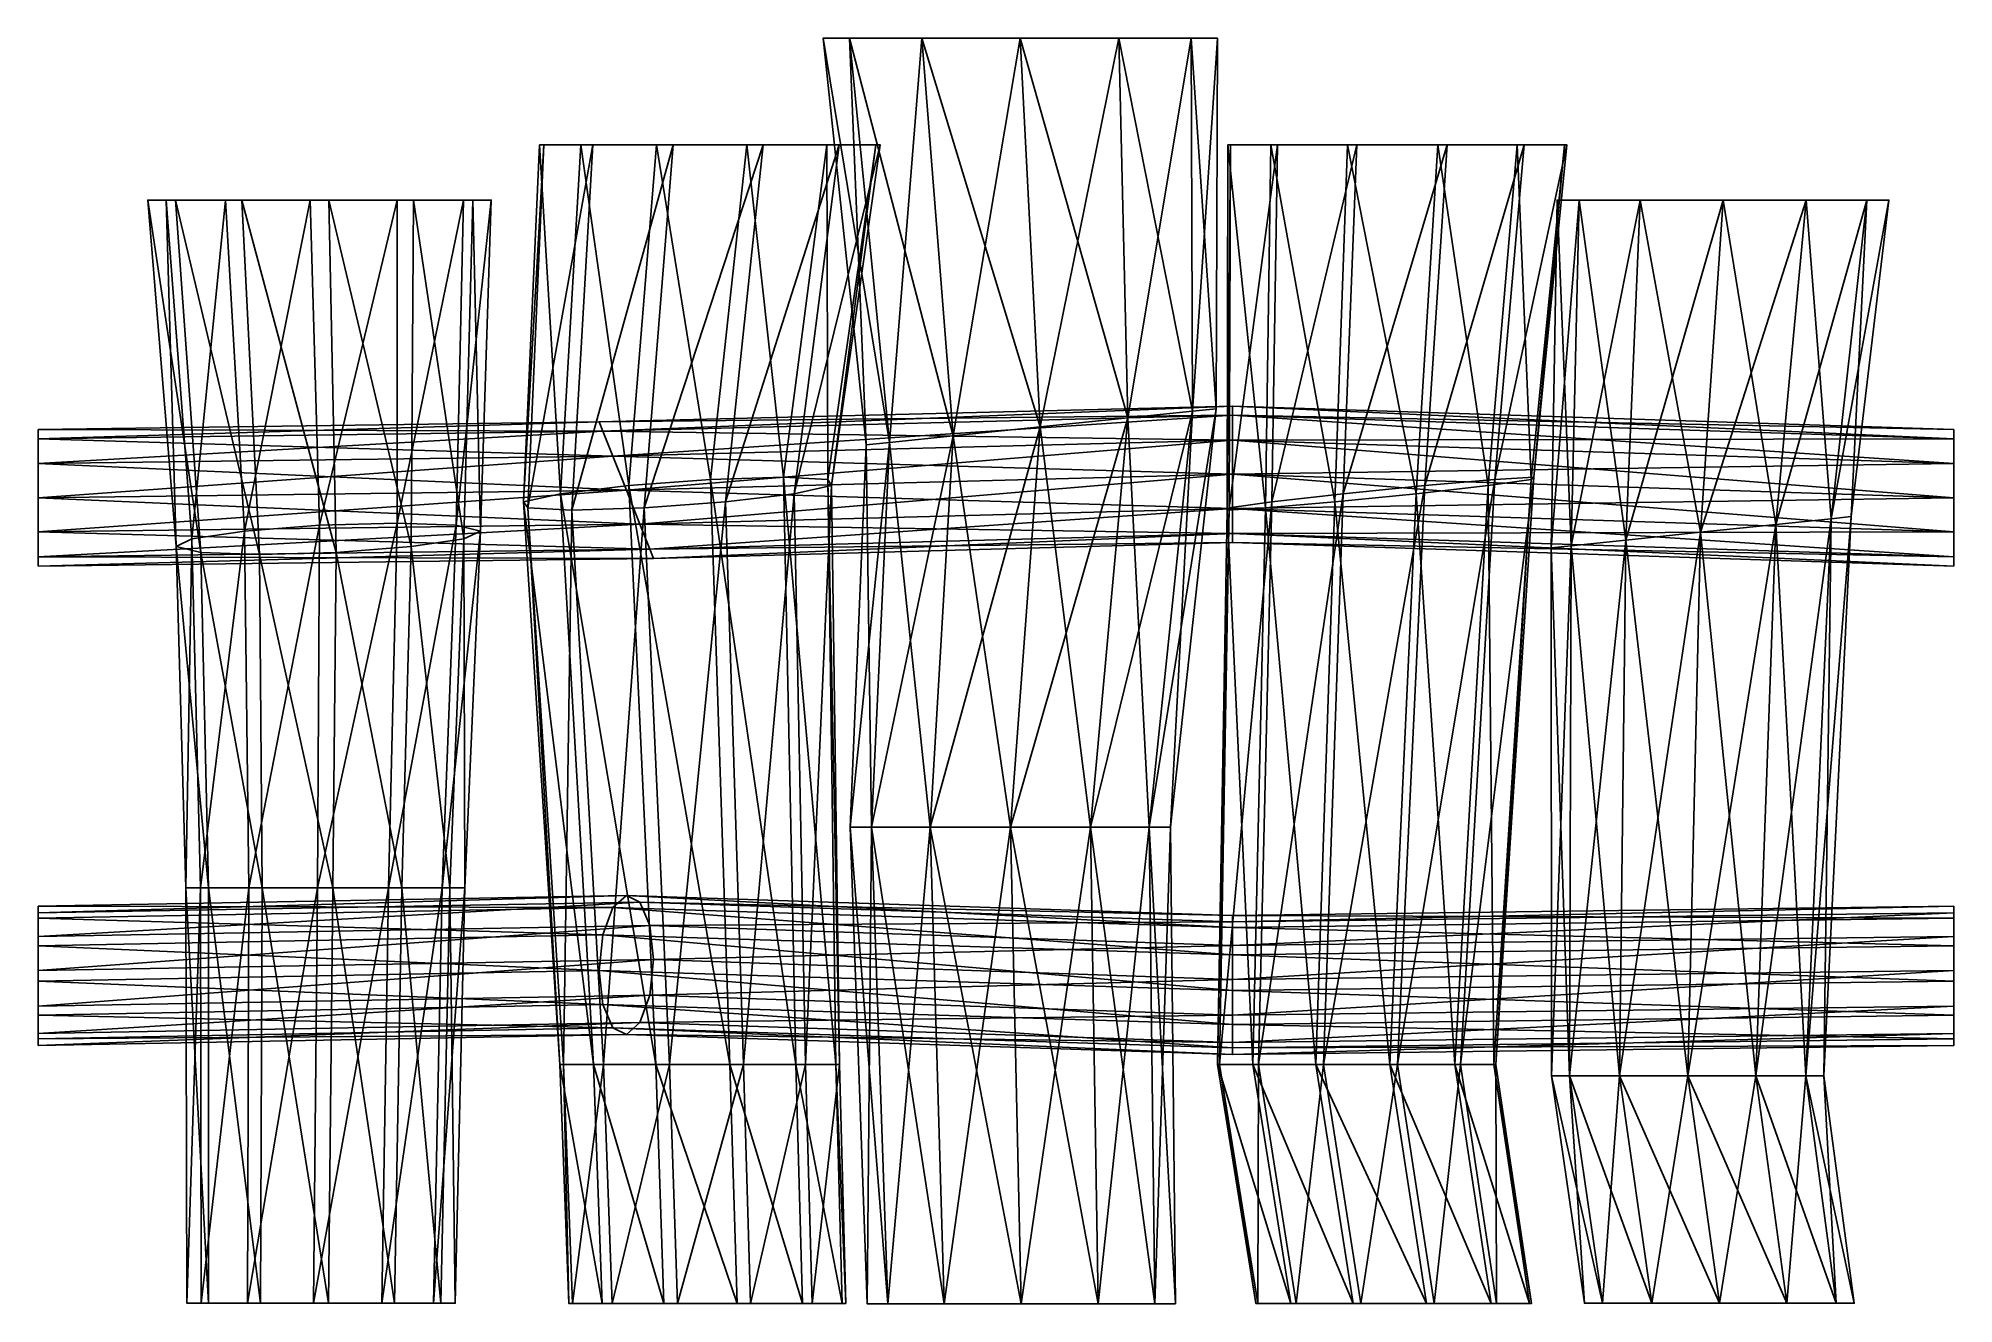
# Model space of a CAD drawing. Extents: x -96 to 100, y -19 to 111.
import ezdxf

# ---------------------------------------------------------------- set-up
doc = ezdxf.new("R2010")
doc.units = 0
doc.layers.add('fence25', color=250, linetype='CONTINUOUS')

msp = doc.modelspace()

# ---------------------------------------------------------------- meshes
at = {"layer": 'fence25'}
mesh = msp.add_polyface(dxfattribs=at)
corners = [(6.241408, 70.824036, -17.987037), (4.195381, 110.609802, -20.202679), (-5.900335, 110.609802, -17.49754), (-9.198726, 69.234178, -9.004665), (-13.290912, 110.609802, -10.106963), (-15.99605, 110.609802, -0.011247), (-9.198726, 69.234178, 8.816401), (-13.290912, 110.609802, 10.084469), (-5.900335, 110.609802, 17.475046), (-2.688622, 69.906131, -15.553641), (-11.575915, 68.988226, -0.094531), (-2.688622, 69.906131, 15.367565), (4.195381, 110.609802, 20.180185), (14.291097, 110.609802, 17.475046), (21.681674, 110.609802, 10.084469), (14.291097, 110.609802, -17.49754), (-27.502384, 65.429216, -18.18421), (-23.805484, 99.686045, -20.011465), (-33.028362, 99.686045, -19.559005), (-42.867239, 63.97381, -13.189248), (-40.789379, 99.686045, -14.555725), (-45.008976, 99.686045, -6.342248), (-46.213384, 62.518404, 2.566616), (-44.556516, 99.686045, 2.88063), (-39.553235, 99.686045, 10.641646), (-34.302749, 62.518404, 13.363267), (-31.339759, 99.686045, 14.861243), (-22.116881, 99.686045, 14.408784), (-18.961939, 63.97381, 8.480226), (-14.355864, 99.686045, 9.405503), (-10.136267, 99.686045, 1.192026), (-15.506973, 65.429216, -7.310713), (-10.588727, 99.686045, -8.030851), (-15.592008, 99.686045, -15.791868), (-20.042914, 65.654368, -14.361945), (-35.862592, 64.814089, -17.748259), (-46.647253, 63.133531, -5.751772), (-41.697686, 62.293251, 9.554926), (-25.986829, 63.133531, 12.976315), (-15.117392, 64.814089, 1.056674), (6.241408, 70.824036, 17.803978)]
mesh.append_faces([[corners[k] for k in face] for face in [(0, 1, 2), (3, 4, 5), (6, 7, 8), (9, 2, 4), (10, 5, 7), (11, 8, 12), (13, 8, 7), (13, 12, 8), (2, 7, 5), (14, 7, 2), (2, 1, 15), (16, 17, 18), (19, 20, 21), (22, 23, 24), (25, 26, 27), (28, 29, 30), (31, 32, 33), (34, 33, 17), (35, 18, 20), (36, 21, 23), (37, 24, 26), (38, 27, 29), (39, 30, 32), (30, 27, 26), (30, 29, 27), (21, 26, 24), (32, 26, 21), (21, 20, 18), (17, 33, 32), (0, 2, 9), (3, 5, 10), (6, 8, 11), (9, 4, 3), (10, 7, 6), (11, 12, 40), (2, 5, 4), (34, 17, 16), (30, 26, 32), (21, 24, 23), (32, 21, 17), (21, 18, 17)]])
mesh = msp.add_polyface(dxfattribs=at)
corners = [(44.720157, 63.97381, -21.098873), (46.918627, 99.686045, -19.936335), (37.688296, 99.686045, -19.677124), (29.301171, 62.518404, -16.440677), (29.824201, 99.686045, -14.837475), (25.433519, 99.686045, -6.714169), (25.577986, 62.518404, -0.801982), (25.692731, 99.686045, 2.516162), (30.532379, 99.686045, 10.380257), (37.247519, 63.97381, 10.28885), (38.655686, 99.686045, 14.770939), (47.886017, 99.686045, 14.511728), (36.381612, 63.133531, -20.828293), (25.352722, 62.293251, -9.116897), (29.9233, 63.133531, 6.298899), (45.604951, 64.814089, 10.081528), (55.750112, 99.686045, 9.672079), (55.041934, 99.686045, -15.545653), (21.81175, 72.413894, -9.07452), (21.681674, 110.609802, -10.106963), (14.291097, 110.609802, -17.49754), (6.241408, 70.824036, 17.803978), (4.195381, 110.609802, 20.180185), (14.291097, 110.609802, 17.475046), (21.81175, 72.413894, 8.89676), (21.681674, 110.609802, 10.084469), (24.386813, 110.609802, -0.011247), (24.232342, 72.659846, -0.088466), (15.214841, 71.741941, -15.625715), (4.195381, 110.609802, -20.202679), (15.214841, 71.741941, 15.445704), (52.089763, 64.814089, -17.156975), (6.241408, 70.824036, -17.987037), (-13.290912, 110.609802, 10.084469), (-5.900335, 110.609802, -17.49754), (25.912216, 72.015546, 0.045407), (-38.899164, 71.327315, -2.961596), (25.912216, 72.952292, -3.450577)]
mesh.append_faces([[corners[k] for k in face] for face in [(0, 1, 2), (3, 4, 5), (6, 7, 8), (9, 10, 11), (12, 2, 4), (13, 5, 7), (14, 8, 10), (15, 11, 16), (11, 8, 7), (11, 10, 8), (2, 7, 5), (16, 7, 2), (2, 1, 17), (18, 19, 20), (21, 22, 23), (24, 25, 26), (27, 26, 19), (28, 20, 29), (30, 23, 25), (19, 26, 25), (0, 2, 12), (3, 5, 13), (6, 8, 14), (9, 11, 15), (31, 1, 0), (12, 4, 3), (13, 7, 6), (14, 10, 9), (11, 7, 16), (2, 5, 4), (18, 20, 28), (21, 23, 30), (24, 26, 27), (27, 19, 18), (28, 29, 32), (30, 25, 24), (23, 33, 25), (25, 34, 19), (34, 20, 19), (35, 36, 37)]])
mesh = msp.add_polyface(dxfattribs=at)
corners = [(-5.017427, 29.822252, -15.494265), (-2.688622, 69.906131, -15.553641), (-9.198726, 69.234178, -9.004665), (-13.217814, 29.822252, -1.290779), (-11.575915, 68.988226, -0.094531), (-9.198726, 69.234178, 8.816401), (3.182959, 29.822252, -17.691552), (6.241408, 70.824036, -17.987037), (-5.017427, 29.822252, 12.912707), (-2.688622, 69.906131, 15.367565), (6.241408, 70.824036, 17.803978), (-11.020527, 29.822252, -9.491165), (-11.020527, 29.822252, 6.909607), (-18.791244, 5.526637, -9.255345), (-20.042914, 65.654368, -14.361945), (-27.502384, 65.429216, -18.18421), (-33.105784, 5.526637, -12.348012), (-35.862592, 64.814089, -17.748259), (-42.867239, 63.97381, -13.189248), (-42.941383, 5.526637, -1.49759), (-46.647253, 63.133531, -5.751772), (-46.213384, 62.518404, 2.566616), (-39.477265, 5.526637, -8.240521), (-24.147901, 5.526637, 15.538166), (-25.986829, 63.133531, 12.976315), (-18.961939, 63.97381, 8.480226), (-14.312303, 5.526637, 4.687744), (-15.117392, 64.814089, 1.056674), (-15.506973, 65.429216, -7.310713), (-31.71951, 5.526637, 15.909617), (-34.302749, 62.518404, 13.363267), (-17.776421, 5.526637, 11.430675), (-14.683754, 5.526637, -2.883865), (25.912216, 72.952292, -3.450577), (-38.899164, 71.327315, -2.961596), (-38.52705, 70.390568, -6.457581), (25.912216, 69.456308, -9.5058), (-37.510415, 67.83133, -9.016819), (-36.121665, 64.335345, -9.953565), (25.912216, 62.464339, -9.5058), (-34.732916, 60.839361, -9.016819), (-33.716281, 58.280122, -6.457581), (25.912216, 58.968354, -3.450577), (-33.344166, 57.343376, -2.961596), (-33.716281, 58.280122, 0.534388), (25.912216, 65.960323, -10.442547), (25.912216, 62.464339, 2.604646), (-34.732916, 60.839361, 3.093627), (-36.121665, 64.335345, 4.030373), (25.912216, 69.456308, 2.604646), (-37.510415, 67.83133, 3.093627), (-38.52705, 70.390568, 0.534388), (25.912216, 59.9051, -6.946562), (25.912216, 59.9051, 0.045407), (25.912216, 65.960323, 3.541392), (25.912216, 72.015546, 0.045407), (3.182959, 29.822252, 15.109994), (-33.028362, 99.686045, -19.559005), (-25.534176, 5.526637, -12.719463), (-45.008976, 99.686045, -6.342248), (-39.553235, 99.686045, 10.641646), (-41.697686, 62.293251, 9.554926), (-22.116881, 99.686045, 14.408784), (-10.136267, 99.686045, 1.192026), (-15.592008, 99.686045, -15.791868), (-40.789379, 99.686045, -14.555725), (-44.556516, 99.686045, 2.88063), (-31.339759, 99.686045, 14.861243), (-14.355864, 99.686045, 9.405503), (-10.588727, 99.686045, -8.030851), (25.912216, 72.015546, -6.946562)]
mesh.append_faces([[corners[k] for k in face] for face in [(0, 1, 2), (3, 4, 5), (6, 7, 1), (8, 9, 10), (11, 2, 4), (12, 5, 9), (13, 14, 15), (16, 17, 18), (19, 20, 21), (22, 18, 20), (23, 24, 25), (26, 27, 28), (29, 30, 24), (31, 25, 27), (32, 28, 14), (33, 34, 35), (36, 37, 38), (39, 40, 41), (42, 43, 44), (45, 38, 40), (46, 47, 48), (49, 50, 51), (52, 41, 43), (53, 44, 47), (54, 48, 50), (55, 51, 34), (8, 10, 56), (15, 57, 17), (17, 58, 15), (18, 59, 20), (21, 60, 61), (30, 62, 24), (25, 63, 27), (28, 64, 14), (17, 65, 18), (20, 66, 21), (61, 67, 30), (24, 68, 25), (27, 69, 28), (37, 70, 35)]])
mesh = msp.add_polyface(dxfattribs=at)
corners = [(56.499352, 65.429216, -10.040889), (59.881582, 99.686045, -7.681558), (55.041934, 99.686045, -15.545653), (52.749666, 65.429216, 5.709116), (55.750112, 99.686045, 9.672079), (60.140794, 99.686045, 1.548773), (56.743502, 65.654368, -1.662716), (52.089763, 64.814089, -17.156975), (46.918627, 99.686045, -19.936335), (87.178243, 61.416065, -12.515358), (90.832239, 94.041617, -11.0755), (84.61376, 94.041617, -17.293979), (73.825884, 60.029964, -20.162251), (76.119161, 94.041617, -19.5701), (67.624561, 94.041617, -17.293979), (60.567878, 58.643863, -12.445478), (61.406082, 94.041617, -11.0755), (59.129961, 94.041617, -2.5809), (60.567878, 58.643863, 2.864794), (61.406082, 94.041617, 5.913699), (67.624561, 94.041617, 12.132178), (73.825884, 60.029964, 10.566309), (76.119161, 94.041617, 14.408299), (84.61376, 94.041617, 12.132178), (87.178243, 61.416065, 2.903887), (90.832239, 94.041617, 5.913699), (93.10836, 94.041617, -2.5809), (89.252447, 61.630496, -4.806949), (81.523201, 60.83023, -18.135676), (66.160018, 59.229698, -18.072302), (58.525126, 58.429433, -4.789174), (66.160018, 59.229698, 8.485202), (81.523201, 60.83023, 8.530801), (45.604951, 64.814089, 10.081528), (37.688296, 99.686045, -19.677124), (25.912216, 72.952292, -3.450577), (99.730322, 69.611162, 0.534388), (25.912216, 72.015546, 0.045407)]
mesh.append_faces([[corners[k] for k in face] for face in [(0, 1, 2), (3, 4, 5), (6, 5, 1), (7, 2, 8), (1, 5, 4), (9, 10, 11), (12, 13, 14), (15, 16, 17), (18, 19, 20), (21, 22, 23), (24, 25, 26), (27, 26, 10), (28, 11, 13), (29, 14, 16), (30, 17, 19), (31, 20, 22), (32, 23, 25), (23, 20, 19), (23, 22, 20), (14, 19, 17), (25, 19, 14), (14, 13, 11), (10, 26, 25), (0, 2, 7), (3, 5, 6), (6, 1, 0), (33, 4, 3), (4, 34, 1), (34, 2, 1), (9, 11, 28), (21, 23, 32), (24, 26, 27), (27, 10, 9), (28, 13, 12), (31, 22, 21), (32, 25, 24), (23, 19, 25), (14, 17, 16), (25, 14, 10), (14, 11, 10), (35, 36, 37)]])
mesh = msp.add_polyface(dxfattribs=at)
corners = [(-38.52705, 70.390568, 0.534388), (-96.315764, 69.611162, 0.534388), (-96.315764, 70.547908, -2.961596), (-38.899164, 71.327315, -2.961596), (-96.315764, 69.611162, -6.457581), (-53.551226, 60.740913, 7.554505), (-52.799359, 94.041617, 7.046784), (-49.960761, 94.041617, -1.612149), (-52.74971, 59.354812, -8.066352), (-51.83193, 94.041617, -10.530302), (-57.911487, 94.041617, -17.318066), (-65.816473, 57.968711, -16.539506), (-66.570419, 94.041617, -20.156663), (-75.488573, 94.041617, -18.285494), (-79.6786, 57.968711, -9.522153), (-82.276337, 94.041617, -12.205938), (-85.114934, 94.041617, -3.547006), (-80.589773, 59.354812, 6.026979), (-83.243765, 94.041617, 5.371148), (-77.164208, 94.041617, 12.158912), (-67.530197, 60.740913, 14.631008), (-68.505276, 94.041617, 14.997509), (-59.587122, 94.041617, 13.12634), (-59.587884, 60.955343, 12.975778), (-51.053021, 60.155077, -0.156551), (-58.158883, 58.554546, -14.05439), (-73.683286, 57.75428, -14.880085), (-82.210962, 58.554546, -1.878631), (-75.221944, 60.155077, 12.078358), (-38.52705, 70.390568, -6.457581), (-37.510415, 67.83133, 3.093627)]
mesh.append_faces([[corners[k] for k in face] for face in [(0, 1, 2), (3, 2, 4), (4, 2, 1), (5, 6, 7), (8, 9, 10), (11, 12, 13), (14, 15, 16), (17, 18, 19), (20, 21, 22), (23, 22, 6), (24, 7, 9), (25, 10, 12), (26, 13, 15), (27, 16, 18), (28, 19, 21), (19, 16, 15), (19, 18, 16), (10, 15, 13), (21, 15, 10), (10, 9, 7), (6, 22, 21), (0, 2, 3), (3, 4, 29), (30, 1, 0), (5, 7, 24), (8, 10, 25), (11, 13, 26), (14, 16, 27), (17, 19, 28), (20, 22, 23), (23, 6, 5), (24, 9, 8), (25, 12, 11), (26, 15, 14), (27, 18, 17), (28, 21, 20), (19, 15, 21), (10, 13, 12), (21, 10, 6), (10, 7, 6)]])
mesh = msp.add_polyface(dxfattribs=at)
corners = [(52.871551, 5.526637, 1.894254), (56.743502, 65.654368, -1.662716), (56.499352, 65.429216, -10.040889), (49.266979, 5.526637, 8.56316), (52.749666, 65.429216, 5.709116), (86.44971, 4.36599, -0.657415), (89.252447, 61.630496, -4.806949), (87.178243, 61.416065, -12.515358), (79.475988, 4.36599, -12.736256), (81.523201, 60.83023, -18.135676), (73.825884, 60.029964, -20.162251), (65.528544, 4.36599, 11.421426), (66.160018, 59.229698, 8.485202), (73.825884, 60.029964, 10.566309), (79.475988, 4.36599, 11.421426), (81.523201, 60.83023, 8.530801), (87.178243, 61.416065, 2.903887), (72.502266, 4.36599, 13.290029), (84.581107, 4.36599, 6.316307), (25.912216, 69.456308, -9.5058), (99.730322, 67.051924, -9.016819), (99.730322, 69.611162, -6.457581), (25.912216, 62.464339, -9.5058), (99.730322, 60.059955, -9.016819), (99.730322, 63.555939, -9.953565), (25.912216, 58.968354, -3.450577), (99.730322, 56.56397, -2.961596), (99.730322, 57.500716, -6.457581), (25.912216, 62.464339, 2.604646), (99.730322, 60.059955, 3.093627), (99.730322, 57.500716, 0.534388), (25.912216, 69.456308, 2.604646), (99.730322, 67.051924, 3.093627), (99.730322, 63.555939, 4.030373), (25.912216, 72.952292, -3.450577), (99.730322, 70.547908, -2.961596), (99.730322, 69.611162, 0.534388), (52.089763, 64.814089, -17.156975), (52.658749, 5.526637, -5.683473), (84.581107, 4.36599, -7.631137), (67.624561, 94.041617, -17.293979), (66.160018, 59.229698, -18.072302), (60.567878, 58.643863, -12.445478), (59.129961, 94.041617, -2.5809), (58.525126, 58.429433, -4.789174), (60.567878, 58.643863, 2.864794), (67.624561, 94.041617, 12.132178), (61.406082, 94.041617, -11.0755), (61.406082, 94.041617, 5.913699), (25.912216, 72.015546, -6.946562), (25.912216, 65.960323, -10.442547), (25.912216, 59.9051, -6.946562), (25.912216, 59.9051, 0.045407), (25.912216, 65.960323, 3.541392), (25.912216, 72.015546, 0.045407)]
mesh.append_faces([[corners[k] for k in face] for face in [(0, 1, 2), (3, 4, 1), (5, 6, 7), (8, 9, 10), (11, 12, 13), (14, 15, 16), (17, 13, 15), (18, 16, 6), (19, 20, 21), (22, 23, 24), (25, 26, 27), (28, 29, 30), (31, 32, 33), (34, 35, 36), (20, 36, 35), (29, 36, 20), (36, 29, 33), (24, 23, 27), (24, 27, 26), (26, 30, 29), (37, 38, 2), (9, 39, 7), (10, 40, 41), (42, 43, 44), (45, 46, 12), (41, 47, 42), (44, 48, 45), (35, 49, 21), (20, 50, 24), (25, 27, 51), (28, 30, 52), (23, 51, 27), (31, 33, 53), (26, 52, 30), (29, 53, 33), (32, 54, 36), (20, 35, 21), (29, 20, 24), (36, 33, 32), (24, 26, 29)]])
mesh = msp.add_polyface(dxfattribs=at)
corners = [(48.685593, 5.526637, -12.139577), (52.089763, 64.814089, -17.156975), (44.720157, 63.97381, -21.098873), (34.438961, 5.526637, -15.531347), (36.381612, 63.133531, -20.828293), (29.301171, 62.518404, -16.440677), (24.378285, 5.526637, -4.889286), (25.352722, 62.293251, -9.116897), (25.577986, 62.518404, -0.801982), (42.016688, 5.526637, -15.744148), (28.564243, 5.526637, 9.144545), (29.9233, 63.133531, 6.298899), (37.247519, 63.97381, 10.28885), (42.810876, 5.526637, 12.536315), (45.604951, 64.814089, 10.081528), (52.749666, 65.429216, 5.709116), (27.982857, 5.526637, -11.558191), (24.591087, 5.526637, 2.688442), (35.233148, 5.526637, 12.749117), (19.583732, 29.822252, -1.290779), (24.232342, 72.659846, -0.088466), (21.81175, 72.413894, -9.07452), (11.383345, 29.822252, -15.494265), (15.214841, 71.741941, -15.625715), (6.241408, 70.824036, -17.987037), (11.383345, 29.822252, 12.912707), (15.214841, 71.741941, 15.445704), (21.81175, 72.413894, 8.89676), (17.386445, 29.822252, -9.491165), (3.182959, 29.822252, 15.109994), (6.241408, 70.824036, 17.803978), (17.386445, 29.822252, 6.909607), (99.730322, 70.547908, -2.961596), (25.912216, 72.952292, -3.450577), (25.912216, 72.015546, -6.946562), (99.730322, 67.051924, -9.016819), (25.912216, 69.456308, -9.5058), (25.912216, 65.960323, -10.442547), (99.730322, 60.059955, -9.016819), (25.912216, 62.464339, -9.5058), (25.912216, 59.9051, -6.946562), (-37.510415, 67.83133, -9.016819), (99.730322, 56.56397, -2.961596), (25.912216, 58.968354, -3.450577), (25.912216, 59.9051, 0.045407), (99.730322, 60.059955, 3.093627), (25.912216, 62.464339, 2.604646), (25.912216, 65.960323, 3.541392), (99.730322, 67.051924, 3.093627), (25.912216, 69.456308, 2.604646), (25.912216, 72.015546, 0.045407), (3.182959, 29.822252, -17.691552), (-38.52705, 70.390568, -6.457581), (99.730322, 69.611162, -6.457581), (-36.121665, 64.335345, -9.953565), (99.730322, 63.555939, -9.953565), (-33.716281, 58.280122, -6.457581), (-33.716281, 58.280122, 0.534388), (-34.732916, 60.839361, -9.016819), (-36.121665, 64.335345, 4.030373), (-38.52705, 70.390568, 0.534388), (-33.344166, 57.343376, -2.961596), (-34.732916, 60.839361, 3.093627), (-37.510415, 67.83133, 3.093627)]
mesh.append_faces([[corners[k] for k in face] for face in [(0, 1, 2), (3, 4, 5), (6, 7, 8), (9, 2, 4), (10, 11, 12), (13, 14, 15), (16, 5, 7), (17, 8, 11), (18, 12, 14), (19, 20, 21), (22, 23, 24), (25, 26, 27), (23, 22, 28), (29, 30, 26), (31, 27, 20), (32, 33, 34), (35, 36, 37), (38, 39, 40), (41, 36, 34), (42, 43, 44), (45, 46, 47), (48, 49, 50), (19, 21, 28), (22, 24, 51), (25, 27, 31), (23, 28, 21), (29, 26, 25), (31, 20, 19), (33, 52, 34), (36, 53, 34), (36, 54, 37), (39, 55, 37), (39, 56, 40), (43, 57, 44), (37, 58, 39), (46, 59, 47), (49, 60, 50), (40, 61, 43), (44, 62, 46), (47, 63, 49)]])
mesh = msp.add_polyface(dxfattribs=at)
corners = [(-38.52705, 70.390568, -6.457581), (-96.315764, 69.611162, -6.457581), (-96.315764, 67.051924, -9.016819), (-36.121665, 64.335345, -9.953565), (-96.315764, 63.555939, -9.953565), (-96.315764, 60.059955, -9.016819), (-33.716281, 58.280122, -6.457581), (-96.315764, 57.500716, -6.457581), (-96.315764, 56.56397, -2.961596), (-33.716281, 58.280122, 0.534388), (-96.315764, 57.500716, 0.534388), (-96.315764, 60.059955, 3.093627), (-36.121665, 64.335345, 4.030373), (-96.315764, 63.555939, 4.030373), (-96.315764, 67.051924, 3.093627), (-37.510415, 67.83133, -9.016819), (-34.732916, 60.839361, -9.016819), (-33.344166, 57.343376, -2.961596), (-34.732916, 60.839361, 3.093627), (-37.510415, 67.83133, 3.093627), (-96.315764, 69.611162, 0.534388), (-60.483134, 23.607833, 8.886422), (-59.587884, 60.955343, 12.975778), (-53.551226, 60.740913, 7.554505), (-52.663988, 23.607833, -3.085122), (-51.053021, 60.155077, -0.156551), (-52.74971, 59.354812, -8.066352), (-59.122076, 23.607834, -15.842473), (-58.158883, 58.554546, -14.05439), (-65.816473, 57.968711, -16.539506), (-73.39931, 23.607834, -16.62828), (-73.683286, 57.75428, -14.880085), (-79.6786, 57.968711, -9.522153), (-54.183871, 23.607834, -10.329017), (-81.218456, 23.607834, -4.656736), (-82.210962, 58.554546, -1.878631), (-80.589773, 59.354812, 6.026979), (-74.760368, 23.607833, 8.100615), (-75.221944, 60.155077, 12.078358), (-67.530197, 60.740913, 14.631008), (-66.155415, 23.607834, -18.148163), (-78.912766, 23.607834, -11.690075), (-79.698573, 23.607834, 2.587159), (-67.727029, 23.607833, 10.406305), (-54.969678, 23.607833, 3.948217)]
mesh.append_faces([[corners[k] for k in face] for face in [(0, 1, 2), (3, 4, 5), (6, 7, 8), (9, 10, 11), (12, 13, 14), (15, 2, 4), (16, 5, 7), (17, 8, 10), (18, 11, 13), (19, 14, 20), (14, 11, 10), (14, 13, 11), (5, 10, 8), (20, 10, 5), (5, 4, 2), (21, 22, 23), (24, 25, 26), (27, 28, 29), (30, 31, 32), (33, 26, 28), (34, 35, 36), (37, 38, 39), (40, 29, 31), (41, 32, 35), (42, 36, 38), (43, 39, 22), (0, 2, 15), (3, 5, 16), (6, 8, 17), (9, 11, 18), (12, 14, 19), (15, 4, 3), (16, 7, 6), (17, 10, 9), (18, 13, 12), (14, 10, 20), (5, 8, 7), (20, 5, 1), (5, 2, 1), (25, 44, 23)]])
mesh = msp.add_polyface(dxfattribs=at)
corners = [(-3.593426, -18.968409, -13.82686), (-5.017427, 29.822252, -15.494265), (-11.020527, 29.822252, -9.491165), (-11.480703, -18.968409, -0.165693), (-13.217814, 29.822252, -1.290779), (-11.020527, 29.822252, 6.909607), (-3.593426, -18.968409, 13.495473), (-5.017427, 29.822252, 12.912707), (3.182959, 29.822252, 15.109994), (-38.462441, 5.526637, 12.445499), (-41.697686, 62.293251, 9.554926), (-34.302749, 62.518404, 13.363267), (-42.569932, 5.526637, 6.074019), (-46.213384, 62.518404, 2.566616), (-35.862592, 64.814089, -17.748259), (-33.105784, 5.526637, -12.348012), (-25.534176, 5.526637, -12.719463), (25.912216, 13.119861, 3.195216), (-38.899164, 15.167329, 4.63215), (-38.52705, 18.806378, 3.951121), (25.912216, 19.569904, 0.104873), (-37.510415, 21.617372, 1.541807), (-36.121665, 22.847108, -1.950216), (25.912216, 20.11861, -7.026199), (-34.732916, 22.166078, -5.589265), (-33.716281, 19.756765, -8.40026), (25.912216, 14.217273, -11.066929), (-33.344166, 16.264741, -9.629995), (-33.716281, 12.625692, -8.948966), (25.912216, 20.79964, -3.38715), (25.912216, 7.76723, -7.976586), (-34.732916, 9.814698, -6.539652), (-36.121665, 8.584963, -3.047629), (25.912216, 7.218524, -0.845513), (-37.510415, 9.265992, 0.59142), (-38.52705, 11.675306, 3.402414), (25.912216, 17.709297, -9.837193), (25.912216, 10.578224, -10.385899), (25.912216, 6.537494, -4.484562), (25.912216, 9.627837, 1.965481), (4.293852, -18.968409, -15.940249), (3.182959, 29.822252, -17.691552), (-9.198726, 69.234178, -9.004665), (-9.367314, -18.968409, -8.052971), (-9.198726, 69.234178, 8.816401), (-2.688622, 69.906131, -15.553641), (-9.367314, -18.968409, 7.721585), (-11.575915, 68.988226, -0.094531), (-2.688622, 69.906131, 15.367565), (-18.791244, 5.526637, -9.255345), (-27.502384, 65.429216, -18.18421), (-42.867239, 63.97381, -13.189248), (-39.477265, 5.526637, -8.240521), (-42.941383, 5.526637, -1.49759), (-41.64938, -18.933939, 2.143231), (-31.71951, 5.526637, 15.909617), (-46.647253, 63.133531, -5.751772), (-24.147901, 5.526637, 15.538166), (-30.904049, -18.933939, 11.883568), (-18.961939, 63.97381, 8.480226), (-17.776421, 5.526637, 11.430675), (-14.312303, 5.526637, 4.687744), (-17.096005, -18.933939, 7.448006), (-15.506973, 65.429216, -7.310713), (-14.683754, 5.526637, -2.883865), (-14.033291, -18.933939, -6.727891), (-25.986829, 63.133531, 12.976315), (-15.117392, 64.814089, 1.056674), (-20.042914, 65.654368, -14.361945), (25.912216, 16.75891, 2.514187)]
mesh.append_faces([[corners[k] for k in face] for face in [(0, 1, 2), (3, 4, 5), (6, 7, 8), (9, 10, 11), (12, 13, 10), (14, 15, 16), (17, 18, 19), (20, 21, 22), (23, 24, 25), (26, 27, 28), (29, 22, 24), (30, 31, 32), (33, 34, 35), (36, 25, 27), (37, 28, 31), (38, 32, 34), (39, 35, 18), (1, 40, 41), (1, 42, 2), (4, 43, 2), (4, 44, 5), (41, 45, 1), (7, 46, 5), (2, 47, 4), (5, 48, 7), (49, 50, 16), (15, 51, 52), (53, 13, 12), (9, 54, 12), (9, 11, 55), (52, 56, 53), (57, 58, 55), (57, 59, 60), (61, 62, 60), (61, 63, 64), (12, 10, 9), (49, 65, 64), (55, 66, 57), (60, 67, 61), (64, 68, 49), (21, 69, 19)]])
mesh = msp.add_polyface(dxfattribs=at)
corners = [(65.528544, 4.36599, -12.736256), (66.160018, 59.229698, -18.072302), (60.567878, 58.643863, -12.445478), (58.554822, 4.36599, -0.657415), (58.525126, 58.429433, -4.789174), (60.567878, 58.643863, 2.864794), (72.502266, 4.36599, -14.604859), (73.825884, 60.029964, -20.162251), (60.423425, 4.36599, -7.631137), (81.523201, 60.83023, -18.135676), (79.475988, 4.36599, -12.736256), (84.581107, 4.36599, -7.631137), (60.423425, 4.36599, 6.316307), (66.160018, 59.229698, 8.485202), (25.912216, 19.569904, 0.104873), (99.730322, 20.503408, 0.656474), (99.730322, 17.692414, 3.065787), (25.912216, 20.11861, -7.026199), (99.730322, 21.052114, -6.474599), (99.730322, 21.733143, -2.83555), (25.912216, 14.217273, -11.066929), (99.730322, 15.150777, -10.515329), (99.730322, 18.642801, -9.285593), (25.912216, 7.76723, -7.976586), (99.730322, 8.700734, -7.424986), (99.730322, 11.511728, -9.834299), (25.912216, 7.218524, -0.845513), (99.730322, 8.152028, -0.293913), (99.730322, 7.470998, -3.932962), (25.912216, 13.119861, 3.195216), (99.730322, 14.053365, 3.746817), (99.730322, 10.561341, 2.517081), (52.871551, 5.526637, 1.894254), (56.499352, 65.429216, -10.040889), (52.658749, 5.526637, -5.683473), (49.266979, 5.526637, 8.56316), (56.743502, 65.654368, -1.662716), (86.44971, 4.36599, -0.657415), (87.178243, 61.416065, -12.515358), (65.528544, 4.36599, 11.421426), (73.825884, 60.029964, 10.566309), (72.502266, 4.36599, 13.290029), (79.475988, 4.36599, 11.421426), (87.178243, 61.416065, 2.903887), (84.581107, 4.36599, 6.316307), (81.523201, 60.83023, 8.530801), (89.252447, 61.630496, -4.806949), (25.912216, 16.75891, 2.514187), (25.912216, 20.79964, -3.38715), (25.912216, 17.709297, -9.837193), (25.912216, 10.578224, -10.385899), (25.912216, 6.537494, -4.484562), (25.912216, 9.627837, 1.965481)]
mesh.append_faces([[corners[k] for k in face] for face in [(0, 1, 2), (3, 4, 5), (6, 7, 1), (8, 2, 4), (9, 10, 11), (12, 5, 13), (14, 15, 16), (17, 18, 19), (20, 21, 22), (23, 24, 25), (26, 27, 28), (29, 30, 31), (15, 31, 30), (24, 31, 15), (31, 24, 28), (19, 18, 22), (19, 22, 21), (21, 25, 24), (32, 33, 34), (35, 36, 32), (37, 38, 11), (10, 7, 6), (0, 2, 8), (3, 5, 12), (6, 1, 0), (39, 40, 41), (42, 43, 44), (8, 4, 3), (12, 13, 39), (41, 45, 42), (44, 46, 37), (30, 47, 16), (15, 48, 19), (18, 49, 22), (21, 50, 25), (24, 51, 28), (27, 52, 31), (15, 30, 16), (24, 15, 19), (31, 28, 27), (19, 21, 24)]])
mesh = msp.add_polyface(dxfattribs=at)
corners = [(48.685593, 5.526637, -12.139577), (52.373133, -18.933939, -13.220931), (56.307807, -18.933939, -6.827358), (34.438961, 5.526637, -15.531347), (38.264485, -18.933939, -16.579851), (45.768819, -18.933939, -16.790591), (42.016688, 5.526637, -15.744148), (27.982857, 5.526637, -11.558191), (42.810876, 5.526637, 12.536315), (46.555315, -18.933939, 11.215964), (39.050981, -18.933939, 11.426705), (52.089763, 64.814089, -17.156975), (52.658749, 5.526637, -5.683473), (32.446666, -18.933939, 7.857045), (28.564243, 5.526637, 9.144545), (35.233148, 5.526637, 12.749117), (49.266979, 5.526637, 8.56316), (52.948888, -18.933939, 7.28129), (31.870912, -18.933939, -12.645177), (28.301252, -18.933939, -6.040862), (99.730322, 14.053365, 3.746817), (25.912216, 13.119861, 3.195216), (25.912216, 16.75891, 2.514187), (99.730322, 20.503408, 0.656474), (25.912216, 19.569904, 0.104873), (25.912216, 20.79964, -3.38715), (99.730322, 21.052114, -6.474599), (25.912216, 20.11861, -7.026199), (25.912216, 17.709297, -9.837193), (99.730322, 15.150777, -10.515329), (25.912216, 14.217273, -11.066929), (25.912216, 10.578224, -10.385899), (99.730322, 8.700734, -7.424986), (25.912216, 7.76723, -7.976586), (25.912216, 6.537494, -4.484562), (99.730322, 8.152028, -0.293913), (25.912216, 7.218524, -0.845513), (25.912216, 9.627837, 1.965481), (44.720157, 63.97381, -21.098873), (29.301171, 62.518404, -16.440677), (36.381612, 63.133531, -20.828293), (37.247519, 63.97381, 10.28885), (52.749666, 65.429216, 5.709116), (52.871551, 5.526637, 1.894254), (45.604951, 64.814089, 10.081528), (99.730322, 17.692414, 3.065787), (99.730322, 21.733143, -2.83555), (99.730322, 18.642801, -9.285593), (99.730322, 11.511728, -9.834299), (99.730322, 7.470998, -3.932962), (99.730322, 10.561341, 2.517081)]
mesh.append_faces([[corners[k] for k in face] for face in [(0, 1, 2), (3, 4, 5), (1, 0, 6), (4, 3, 7), (8, 9, 10), (11, 0, 12), (13, 14, 15), (9, 8, 16), (13, 17, 1), (17, 13, 10), (5, 4, 18), (5, 18, 19), (20, 21, 22), (23, 24, 25), (26, 27, 28), (29, 30, 31), (32, 33, 34), (35, 36, 37), (0, 38, 6), (3, 5, 6), (3, 39, 7), (1, 6, 5), (6, 40, 3), (14, 41, 15), (4, 7, 18), (8, 10, 15), (8, 42, 16), (43, 17, 16), (13, 15, 10), (15, 44, 8), (9, 16, 17), (13, 1, 5), (17, 10, 9), (5, 19, 13), (24, 45, 22), (27, 46, 25), (30, 47, 28), (33, 48, 31), (36, 49, 34), (21, 50, 37)]])
mesh = msp.add_polyface(dxfattribs=at)
corners = [(24.378285, 5.526637, -4.889286), (28.301252, -18.933939, -6.040862), (31.870912, -18.933939, -12.645177), (28.564243, 5.526637, 9.144545), (32.446666, -18.933939, 7.857045), (28.511993, -18.933939, 1.463471), (24.591087, 5.526637, 2.688442), (20.068408, -18.968409, -0.165693), (19.583732, 29.822252, -1.290779), (17.386445, 29.822252, -9.491165), (11.383345, 29.822252, -15.494265), (12.18113, -18.968409, -13.82686), (17.955019, -18.968409, -8.052971), (3.182959, 29.822252, -17.691552), (11.383345, 29.822252, 12.912707), (12.18113, -18.968409, 13.495473), (4.293852, -18.968409, 15.608862), (17.955019, -18.968409, 7.721585), (17.386445, 29.822252, 6.909607), (-3.593426, -18.968409, 13.495473), (-37.510415, 21.617372, 1.541807), (25.912216, 19.569904, 0.104873), (25.912216, 16.75891, 2.514187), (27.982857, 5.526637, -11.558191), (25.577986, 62.518404, -0.801982), (25.352722, 62.293251, -9.116897), (29.9233, 63.133531, 6.298899), (4.293852, -18.968409, -15.940249), (3.182959, 29.822252, 15.109994), (25.912216, 13.119861, 3.195216), (-38.52705, 18.806378, 3.951121), (-36.121665, 22.847108, -1.950216), (25.912216, 20.79964, -3.38715), (25.912216, 20.11861, -7.026199), (-33.716281, 19.756765, -8.40026), (25.912216, 17.709297, -9.837193), (25.912216, 14.217273, -11.066929), (-33.716281, 12.625692, -8.948966), (25.912216, 10.578224, -10.385899), (-34.732916, 22.166078, -5.589265), (25.912216, 7.76723, -7.976586), (-36.121665, 8.584963, -3.047629), (25.912216, 6.537494, -4.484562), (25.912216, 7.218524, -0.845513), (-38.52705, 11.675306, 3.402414), (25.912216, 9.627837, 1.965481), (-33.344166, 16.264741, -9.629995), (-34.732916, 9.814698, -6.539652), (-37.510415, 9.265992, 0.59142), (-38.899164, 15.167329, 4.63215)]
mesh.append_faces([[corners[k] for k in face] for face in [(0, 1, 2), (3, 4, 5), (1, 0, 6), (1, 5, 4), (7, 8, 9), (10, 11, 12), (11, 10, 13), (14, 15, 16), (8, 7, 17), (15, 14, 18), (11, 17, 7), (19, 17, 11), (17, 19, 16), (20, 21, 22), (0, 2, 23), (0, 24, 6), (3, 5, 6), (23, 25, 0), (1, 6, 5), (6, 26, 3), (7, 9, 12), (10, 12, 9), (11, 13, 27), (14, 16, 28), (8, 17, 18), (15, 18, 17), (11, 7, 12), (19, 11, 27), (17, 16, 15), (29, 30, 22), (21, 31, 32), (33, 34, 35), (36, 37, 38), (32, 39, 33), (40, 41, 42), (43, 44, 45), (35, 46, 36), (38, 47, 40), (42, 48, 43), (45, 49, 29)]])
mesh = msp.add_polyface(dxfattribs=at)
corners = [(-38.52705, 18.806378, 3.951121), (-96.315764, 17.692414, 3.065787), (-96.315764, 20.503408, 0.656474), (-36.121665, 22.847108, -1.950216), (-96.315764, 21.733143, -2.83555), (-96.315764, 21.052114, -6.474599), (-33.716281, 19.756765, -8.40026), (-96.315764, 18.642801, -9.285593), (-96.315764, 15.150777, -10.515329), (-33.716281, 12.625692, -8.948966), (-96.315764, 11.511728, -9.834299), (-96.315764, 8.700734, -7.424986), (-38.52705, 11.675306, 3.402414), (-96.315764, 10.561341, 2.517081), (-96.315764, 14.053365, 3.746817), (-38.899164, 15.167329, 4.63215), (-37.510415, 21.617372, 1.541807), (-34.732916, 22.166078, -5.589265), (-33.344166, 16.264741, -9.629995), (-96.315764, 8.152028, -0.293913), (-51.053021, 60.155077, -0.156551), (-52.663988, 23.607833, -3.085122), (-54.969678, 23.607833, 3.948217), (-34.732916, 9.814698, -6.539652), (-37.510415, 9.265992, 0.59142), (-60.483134, 23.607833, 8.886422), (-53.551226, 60.740913, 7.554505), (-52.74971, 59.354812, -8.066352), (-54.183871, 23.607834, -10.329017), (-59.122076, 23.607834, -15.842473), (-65.816473, 57.968711, -16.539506), (-66.155415, 23.607834, -18.148163), (-73.39931, 23.607834, -16.62828), (-79.6786, 57.968711, -9.522153), (-78.912766, 23.607834, -11.690075), (-58.158883, 58.554546, -14.05439), (-81.218456, 23.607834, -4.656736), (-80.589773, 59.354812, 6.026979), (-79.698573, 23.607834, 2.587159), (-74.760368, 23.607833, 8.100615), (-67.530197, 60.740913, 14.631008), (-67.727029, 23.607833, 10.406305), (-73.683286, 57.75428, -14.880085), (-82.210962, 58.554546, -1.878631), (-75.221944, 60.155077, 12.078358), (-59.587884, 60.955343, 12.975778)]
mesh.append_faces([[corners[k] for k in face] for face in [(0, 1, 2), (3, 4, 5), (6, 7, 8), (9, 10, 11), (12, 13, 14), (15, 14, 1), (16, 2, 4), (17, 5, 7), (18, 8, 10), (19, 11, 10), (5, 10, 8), (13, 10, 5), (5, 4, 2), (1, 14, 13), (20, 21, 22), (0, 2, 16), (3, 5, 17), (6, 8, 18), (9, 11, 23), (12, 14, 15), (15, 1, 0), (16, 4, 3), (17, 7, 6), (18, 10, 9), (24, 13, 12), (19, 10, 13), (5, 8, 7), (13, 5, 1), (5, 2, 1), (25, 26, 22), (21, 27, 28), (29, 30, 31), (32, 33, 34), (28, 35, 29), (36, 37, 38), (39, 40, 41), (31, 42, 32), (34, 43, 36), (38, 44, 39), (41, 45, 25)]])
mesh = msp.add_polyface(dxfattribs=at)
corners = [(-5.017427, 29.822252, -15.494265), (-3.593426, -18.968409, -13.82686), (4.293852, -18.968409, -15.940249), (-13.217814, 29.822252, -1.290779), (-11.480703, -18.968409, -0.165693), (-9.367314, -18.968409, -8.052971), (-5.017427, 29.822252, 12.912707), (-3.593426, -18.968409, 13.495473), (-9.367314, -18.968409, 7.721585), (-18.100999, -18.933939, -13.037661), (-18.791244, 5.526637, -9.255345), (-25.534176, 5.526637, -12.719463), (-33.105784, 5.526637, -12.348012), (-32.276897, -18.933939, -16.100374), (-24.778622, -18.933939, -16.468228), (-42.941383, 5.526637, -1.49759), (-42.017233, -18.933939, -5.355043), (-38.586666, -18.933939, -12.032666), (-39.477265, 5.526637, -8.240521), (-38.462441, 5.526637, 12.445499), (-37.581672, -18.933939, 8.453001), (-41.64938, -18.933939, 2.143231), (-24.147901, 5.526637, 15.538166), (-23.405774, -18.933939, 11.515714), (-30.904049, -18.933939, 11.883568), (-42.569932, 5.526637, 6.074019), (-14.312303, 5.526637, 4.687744), (-13.665438, -18.933939, 0.770383), (-17.096005, -18.933939, 7.448006), (-14.033291, -18.933939, -6.727891), (-31.71951, 5.526637, 15.909617), (-17.776421, 5.526637, 11.430675), (-14.683754, 5.526637, -2.883865), (-11.020527, 29.822252, -9.491165), (-11.020527, 29.822252, 6.909607), (3.182959, 29.822252, 15.109994), (4.293852, -18.968409, 15.608862)]
mesh.append_faces([[corners[k] for k in face] for face in [(0, 1, 2), (3, 4, 5), (6, 7, 8), (2, 1, 5), (2, 5, 4), (4, 8, 7), (9, 10, 11), (12, 13, 14), (15, 16, 17), (13, 12, 18), (19, 20, 21), (22, 23, 24), (16, 15, 25), (26, 27, 28), (10, 9, 29), (20, 19, 30), (23, 22, 31), (27, 26, 32), (13, 29, 9), (23, 29, 13), (29, 23, 28), (17, 16, 21), (17, 21, 20), (20, 24, 23), (1, 33, 5), (4, 34, 8), (7, 35, 36), (2, 4, 7), (9, 11, 14), (12, 14, 11), (15, 17, 18), (13, 18, 17), (16, 25, 21), (20, 30, 24), (23, 31, 28), (27, 32, 29), (13, 9, 14), (23, 13, 17), (29, 28, 27), (17, 20, 23)]])
mesh = msp.add_polyface(dxfattribs=at)
corners = [(-36.121665, 8.584963, -3.047629), (-96.315764, 7.470998, -3.932962), (-96.315764, 8.152028, -0.293913), (-34.732916, 9.814698, -6.539652), (-96.315764, 8.700734, -7.424986), (-37.510415, 9.265992, 0.59142), (-96.315764, 10.561341, 2.517081), (-61.167433, -18.929796, 9.706449), (-60.483134, 23.607833, 8.886422), (-54.969678, 23.607833, 3.948217), (-52.663988, 23.607833, -3.085122), (-53.646839, -18.929796, -1.807995), (-55.864493, -18.929796, 4.956796), (-59.122076, 23.607834, -15.842473), (-59.858343, -18.929796, -14.078243), (-55.108689, -18.929796, -8.775303), (-54.183871, 23.607834, -10.329017), (-73.39931, 23.607834, -16.62828), (-73.590442, -18.929796, -14.834047), (-66.623134, -18.929796, -16.295897), (-81.218456, 23.607834, -4.656736), (-81.111036, -18.929796, -3.319602), (-78.893382, -18.929796, -10.084393), (-66.155415, 23.607834, -18.148163), (-74.760368, 23.607833, 8.100615), (-74.899532, -18.929796, 8.950646), (-79.649185, -18.929796, 3.647706), (-68.134741, -18.929796, 11.1683), (-78.912766, 23.607834, -11.690075), (-79.698573, 23.607834, 2.587159), (-67.727029, 23.607833, 10.406305)]
mesh.append_faces([[corners[k] for k in face] for face in [(0, 1, 2), (3, 4, 1), (5, 2, 6), (2, 1, 4), (7, 8, 9), (10, 11, 12), (13, 14, 15), (11, 10, 16), (17, 18, 19), (20, 21, 22), (14, 13, 23), (24, 25, 26), (8, 7, 27), (18, 17, 28), (21, 20, 29), (25, 24, 30), (11, 27, 7), (21, 27, 11), (27, 21, 26), (15, 14, 19), (15, 19, 18), (18, 22, 21), (0, 2, 5), (3, 1, 0), (7, 9, 12), (10, 12, 9), (13, 15, 16), (11, 16, 15), (17, 19, 23), (20, 22, 28), (14, 23, 19), (24, 26, 29), (8, 27, 30), (18, 28, 22), (21, 29, 26), (25, 30, 27), (11, 7, 12), (21, 11, 15), (27, 26, 25), (15, 18, 21)]])
mesh = msp.add_polyface(dxfattribs=at)
corners = [(56.518548, -18.933939, 0.676976), (52.871551, 5.526637, 1.894254), (52.658749, 5.526637, -5.683473), (52.948888, -18.933939, 7.28129), (52.373133, -18.933939, -13.220931), (89.560104, -18.929796, -2.589637), (86.44971, 4.36599, -0.657415), (84.581107, 4.36599, -7.631137), (79.475988, 4.36599, -12.736256), (82.653925, -18.929796, -14.551489), (87.709599, -18.929796, -9.495816), (65.528544, 4.36599, -12.736256), (68.841568, -18.929796, -14.551489), (75.747747, -18.929796, -16.401994), (72.502266, 4.36599, -14.604859), (58.554822, 4.36599, -0.657415), (61.935389, -18.929796, -2.589637), (63.785894, -18.929796, -9.495816), (65.528544, 4.36599, 11.421426), (68.841568, -18.929796, 9.372215), (63.785894, -18.929796, 4.316542), (60.423425, 4.36599, -7.631137), (79.475988, 4.36599, 11.421426), (82.653925, -18.929796, 9.372215), (75.747747, -18.929796, 11.22272), (87.709599, -18.929796, 4.316542), (60.423425, 4.36599, 6.316307), (72.502266, 4.36599, 13.290029), (84.581107, 4.36599, 6.316307), (56.307807, -18.933939, -6.827358), (48.685593, 5.526637, -12.139577)]
mesh.append_faces([[corners[k] for k in face] for face in [(0, 1, 2), (1, 0, 3), (4, 3, 0), (5, 6, 7), (8, 9, 10), (11, 12, 13), (9, 8, 14), (15, 16, 17), (18, 19, 20), (12, 11, 21), (22, 23, 24), (6, 5, 25), (16, 15, 26), (19, 18, 27), (23, 22, 28), (9, 25, 5), (19, 25, 9), (25, 19, 24), (13, 12, 17), (13, 17, 16), (16, 20, 19), (0, 2, 29), (30, 29, 2), (4, 0, 29), (5, 7, 10), (8, 10, 7), (11, 13, 14), (9, 14, 13), (15, 17, 21), (18, 20, 26), (12, 21, 17), (22, 24, 27), (6, 25, 28), (16, 26, 20), (19, 27, 24), (23, 28, 25), (9, 5, 10), (19, 9, 13), (25, 24, 23), (13, 16, 19)]])

doc.saveas('drawing.dxf')
